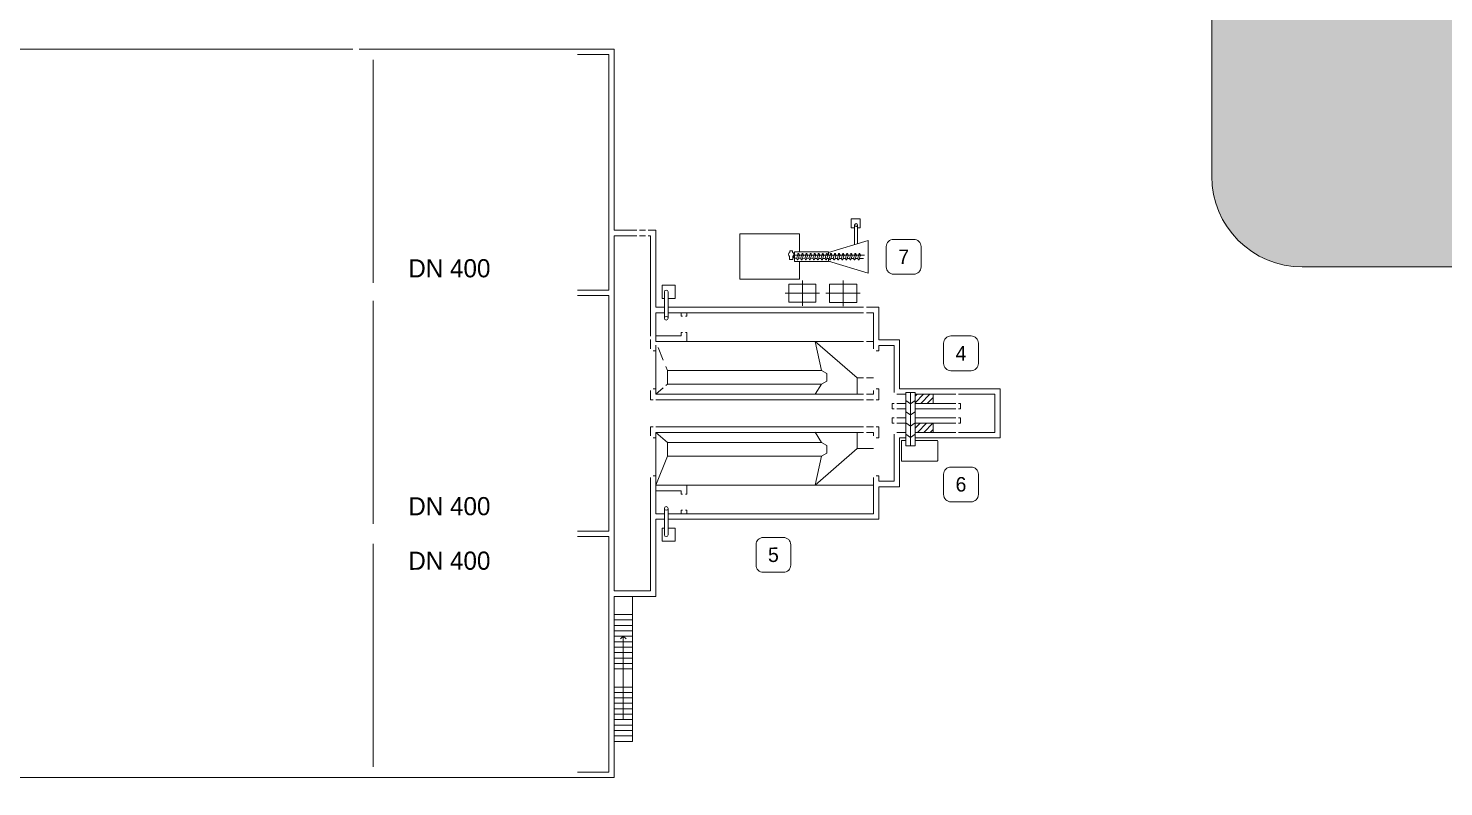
# Model space of a CAD drawing. Extents: x 1590275 to 3180776, y 5018154 to 10036737.
# Drawn here: x 1591259.4 to 1591337.5, y 5018341 to 5018382.9 of the extents above; entities that cross this region are included whole.
import ezdxf

# ---------------------------------------------------------------- set-up
doc = ezdxf.new("R2010")
doc.units = 0
doc.header["$LTSCALE"] = 5
doc.header["$MEASUREMENT"] = 0
for name, color, linetype, lineweight in [('Legenda', 7, 'Continuous', 15), ('Locali accessori', 7, 'Continuous', 15), ('Muratura', 7, 'Continuous', 15), ('Quote e scritte', 252, 'Continuous', 15), ('Scale', 7, 'Continuous', 15), ('Verde', 3, 'Continuous', 15), ('Viabilità', 251, 'Continuous', 15)]:
    doc.layers.add(name, color=color, linetype=linetype, lineweight=lineweight)

msp = doc.modelspace()

# ---------------------------------------------------------------- hatches: boundary and pattern name
at = {"layer": 'Locali accessori', "transparency": 33554559}
h = msp.add_hatch(dxfattribs=at)
h.set_pattern_fill('ANSI31', color=256, scale=2)
h.set_pattern_definition([(45, (841.24575, -20.26967), (-0.176776695297, 0.176776695297), [])])
h.paths.add_polyline_path([(1591309.307, 5018361.09), (1591308.307, 5018361.09), (1591308.307, 5018360.59), (1591309.307, 5018360.59)])
h.paths.add_polyline_path([(1591309.307, 5018362.69), (1591308.307, 5018362.69), (1591308.307, 5018362.19), (1591309.307, 5018362.19)])
at = {"layer": 'Verde', "transparency": 33554457}
h = msp.add_hatch(color=256, dxfattribs=at)
h.dxf.hatch_style = 1
edge = h.paths.add_edge_path(flags=16)
edge.add_line((1591143.11, 5018361.08), (1591143.11, 5018362.2))
edge.add_arc((1591142.71, 5018362.2), 0.4, 0, 90)
edge.add_line((1591142.71, 5018362.6), (1591141.59, 5018362.6))
edge.add_arc((1591141.59, 5018362.2), 0.4, 90, 180)
edge.add_line((1591141.19, 5018362.2), (1591141.19, 5018361.08))
edge.add_arc((1591141.59, 5018361.08), 0.4, 180, 270)
edge.add_line((1591141.59, 5018360.68), (1591142.71, 5018360.68))
edge.add_arc((1591142.71, 5018361.08), 0.4, 270, 360)
h.paths.add_polyline_path([(1591214.535, 5018370.63), (1591213.945, 5018370.362), (1591216.084, 5018369.312), (1591216.084, 5018369.869)], flags=17)
h.paths.add_polyline_path([(1591216.084, 5018371.659), (1591214.19, 5018370.799), (1591214.535, 5018370.63), (1591216.084, 5018371.331)], flags=17)
h.paths.add_polyline_path([(1591214.535, 5018370.63), (1591214.19, 5018370.799), (1591213.601, 5018370.532), (1591213.945, 5018370.362)], flags=17)
h.paths.add_polyline_path([(1591213.945, 5018370.362), (1591213.601, 5018370.532), (1591199.142, 5018363.963), (1591199.142, 5018363.66)], flags=17)
h.paths.add_polyline_path([(1591216.084, 5018371.331), (1591214.535, 5018370.63), (1591216.084, 5018369.869)], flags=17)
edge = h.paths.add_edge_path(flags=17)
edge.add_arc((1591194.136, 5018342.969), 16.499, 20.26767, 71.09105, ccw=False)
edge.add_arc((1591210.073, 5018348.862), 0.493, 201.07942, 289.4442)
edge.add_line((1591210.237, 5018348.397), (1591215.743, 5018350.253))
edge.add_arc((1591215.607, 5018350.71), 0.477, 286.63993, 361.98935)
edge.add_line((1591216.084, 5018350.727), (1591216.084, 5018369.312))
edge.add_line((1591216.084, 5018369.312), (1591213.945, 5018370.362))
edge.add_line((1591213.945, 5018370.362), (1591199.142, 5018363.66))
edge.add_line((1591199.142, 5018363.66), (1591199.144, 5018359.051))
edge.add_arc((1591199.579, 5018359.005), 0.437, 173.92195, 257.1912)
h.paths.add_polyline_path([(1591224.107, 5018379.949), (1591224.107, 5018380.293), (1591210.603, 5018372.562), (1591210.906, 5018372.413)], flags=17)
edge = h.paths.add_edge_path(flags=17)
edge.add_line((1591224.107, 5018375.04), (1591224.107, 5018379.949))
edge.add_line((1591224.107, 5018379.949), (1591210.906, 5018372.413))
edge.add_line((1591210.906, 5018372.413), (1591214.19, 5018370.799))
edge.add_line((1591214.19, 5018370.799), (1591216.084, 5018371.659))
edge.add_line((1591216.084, 5018371.659), (1591216.084, 5018374.04))
edge.add_arc((1591216.584, 5018374.04), 0.5, 90, 180, ccw=False)
edge.add_line((1591216.584, 5018374.54), (1591223.607, 5018374.54))
edge.add_arc((1591223.607, 5018375.04), 0.5, 270, 360)
h.paths.add_polyline_path([(1591210.906, 5018372.413), (1591210.381, 5018372.113), (1591213.601, 5018370.532), (1591214.19, 5018370.799)], flags=17)
edge = h.paths.add_edge_path(flags=17)
edge.add_line((1591199.142, 5018364.274), (1591199.142, 5018363.963))
edge.add_line((1591199.142, 5018363.963), (1591213.601, 5018370.532))
edge.add_line((1591213.601, 5018370.532), (1591210.381, 5018372.113))
edge.add_line((1591210.381, 5018372.113), (1591207.224, 5018370.311))
edge.add_arc((1591194.129, 5018380.366), 16.51, 288.91176, 322.48151, ccw=False)
edge.add_arc((1591199.642, 5018364.274), 0.5, 108.91545, 180.02641)
edge = h.paths.add_edge_path(flags=17)
edge.add_arc((1591194.129, 5018380.366), 16.51, 333.00157, 334.73679, ccw=False)
edge.add_line((1591208.84, 5018372.871), (1591210.079, 5018372.262))
edge.add_line((1591210.079, 5018372.262), (1591210.603, 5018372.562))
edge.add_line((1591210.603, 5018372.562), (1591209.06, 5018373.32))
edge = h.paths.add_edge_path(flags=17)
edge.add_line((1591210.079, 5018372.262), (1591208.84, 5018372.871))
edge.add_arc((1591194.129, 5018380.366), 16.51, 324.83556, 333.00157, ccw=False)
edge.add_line((1591207.626, 5018370.857), (1591210.079, 5018372.262))
edge = h.paths.add_edge_path(flags=17)
edge.add_line((1591210.381, 5018372.113), (1591210.079, 5018372.262))
edge.add_line((1591210.079, 5018372.262), (1591207.626, 5018370.857))
edge.add_arc((1591194.129, 5018380.366), 16.51, 322.48151, 324.83556, ccw=False)
edge.add_line((1591207.224, 5018370.311), (1591210.381, 5018372.113))
h.paths.add_polyline_path([(1591210.906, 5018372.413), (1591210.603, 5018372.562), (1591210.079, 5018372.262), (1591210.381, 5018372.113)], flags=17)
edge = h.paths.add_edge_path(flags=17)
edge.add_arc((1591160.618, 5018361.637), 16.508, 269.28623, 271.02166, ccw=False)
edge.add_line((1591160.413, 5018345.13), (1591160.413, 5018324.692))
edge.add_line((1591160.413, 5018324.692), (1591160.913, 5018324.692))
edge.add_line((1591160.913, 5018324.692), (1591160.913, 5018345.131))
edge = h.paths.add_edge_path(flags=17)
edge.add_arc((1591160.618, 5018361.637), 16.508, 271.02166, 307.29466, ccw=False)
edge.add_line((1591160.913, 5018345.131), (1591160.913, 5018324.692))
edge.add_line((1591160.913, 5018324.692), (1591165.376, 5018324.692))
edge.add_line((1591165.376, 5018324.692), (1591171.424, 5018339.174))
edge.add_line((1591171.424, 5018339.174), (1591171.424, 5018348.106))
edge.add_arc((1591170.974, 5018348.208), 0.461, 347.1876, 500.07571)
edge = h.paths.add_edge_path(flags=16)
edge.add_line((1591171.424, 5018325.192), (1591171.424, 5018337.877))
edge.add_line((1591171.424, 5018337.877), (1591171.424, 5018339.174))
edge.add_line((1591171.424, 5018339.174), (1591165.376, 5018324.692))
edge.add_line((1591165.376, 5018324.692), (1591165.918, 5018324.692))
edge.add_line((1591165.918, 5018324.692), (1591170.924, 5018324.692))
edge.add_arc((1591170.924, 5018325.192), 0.5, 270, 360)
edge = h.paths.add_edge_path()
edge.add_arc((1591160.618, 5018361.637), 16.508, 178.14645, 183.32226, ccw=False)
edge.add_arc((1591160.618, 5018361.637), 16.508, 176.75805, 178.14645, ccw=False)
edge.add_line((1591144.136, 5018362.57), (1591144.138, 5018362.6))
edge.add_arc((1591160.618, 5018361.637), 16.508, 38.185, 176.65472, ccw=False)
edge.add_arc((1591173.954, 5018372.151), 0.474, 220.62421, 296.16169)
edge.add_line((1591174.163, 5018371.725), (1591178.518, 5018373.636))
edge.add_arc((1591178.314, 5018374.095), 0.502, 293.95676, 381.36084)
edge.add_arc((1591194.129, 5018380.366), 16.51, -25.26321, 201.63797, ccw=False)
edge.add_line((1591209.06, 5018373.32), (1591210.603, 5018372.562))
edge.add_line((1591210.603, 5018372.562), (1591224.107, 5018380.293))
edge.add_line((1591224.107, 5018380.293), (1591224.107, 5018383.24))
edge.add_arc((1591224.607, 5018383.24), 0.5, 90, 180, ccw=False)
edge.add_line((1591224.607, 5018383.74), (1591273.16, 5018383.74))
edge.add_arc((1591273.16, 5018384.24), 0.5, 270, 360)
edge.add_line((1591273.66, 5018384.24), (1591273.66, 5018386.386))
edge.add_line((1591273.66, 5018386.386), (1591273.66, 5018394.186))
edge.add_line((1591273.66, 5018394.186), (1591300.76, 5018394.186))
edge.add_line((1591300.76, 5018394.186), (1591319.679, 5018394.186))
edge.add_arc((1591319.679, 5018389.186), 5, 0, 90, ccw=False)
edge.add_line((1591324.679, 5018389.186), (1591324.679, 5018374.715))
edge.add_arc((1591329.679, 5018374.715), 5, 180, 270)
edge.add_line((1591329.679, 5018369.715), (1591397.666, 5018369.715))
edge.add_arc((1591397.666, 5018364.715), 5, 0, 90, ccw=False)
edge.add_line((1591402.666, 5018364.715), (1591402.666, 5018359.715))
edge.add_line((1591402.666, 5018359.715), (1591402.666, 5018358.34))
edge.add_line((1591402.666, 5018358.34), (1591407.609, 5018358.341))
edge.add_arc((1591407.607, 5018366.341), 8, 270.01254, 331.80498)
edge.add_line((1591414.658, 5018362.562), (1591429.428, 5018390.113))
edge.add_line((1591429.428, 5018390.113), (1591426.553, 5018390.44))
edge.add_line((1591426.553, 5018390.44), (1591426.304, 5018388.254))
edge.add_line((1591426.304, 5018388.254), (1591138.518, 5018420.986))
edge.add_line((1591138.518, 5018420.986), (1591122.991, 5018241.24))
edge.add_line((1591122.991, 5018241.24), (1591120.799, 5018241.43))
edge.add_line((1591120.799, 5018241.43), (1591120.603, 5018239.16))
edge.add_line((1591120.603, 5018239.16), (1591159.432, 5018248.747))
edge.add_line((1591159.432, 5018248.747), (1591156.862, 5018248.747))
edge.add_arc((1591156.862, 5018249.247), 0.5, 180, 270, ccw=False)
edge.add_line((1591156.362, 5018249.247), (1591156.362, 5018284.392))
edge.add_arc((1591155.862, 5018284.392), 0.5, 0, 90)
edge.add_line((1591155.862, 5018284.892), (1591152.862, 5018284.892))
edge.add_arc((1591152.862, 5018285.392), 0.5, 180, 270, ccw=False)
edge.add_line((1591152.362, 5018285.392), (1591152.362, 5018305.392))
edge.add_arc((1591152.862, 5018305.392), 0.5, 90, 180, ccw=False)
edge.add_line((1591152.862, 5018305.892), (1591153.862, 5018305.892))
edge.add_arc((1591153.862, 5018306.392), 0.5, 270, 360)
edge.add_line((1591154.362, 5018306.392), (1591154.362, 5018324.192))
edge.add_arc((1591154.862, 5018324.192), 0.5, 90, 180, ccw=False)
edge.add_line((1591154.862, 5018324.692), (1591160.413, 5018324.692))
edge.add_line((1591160.413, 5018324.692), (1591160.413, 5018345.13))
edge.add_arc((1591160.618, 5018361.637), 16.508, 183.32226, 269.28623, ccw=False)
edge = h.paths.add_edge_path(flags=16)
edge.add_line((1591174.977, 5018373.922), (1591174.977, 5018375.042))
edge.add_arc((1591175.377, 5018375.042), 0.4, 90, 180, ccw=False)
edge.add_line((1591175.377, 5018375.442), (1591176.497, 5018375.442))
edge.add_arc((1591176.497, 5018375.042), 0.4, 0, 90, ccw=False)
edge.add_line((1591176.897, 5018375.042), (1591176.897, 5018373.922))
edge.add_arc((1591176.497, 5018373.922), 0.4, -90, 0, ccw=False)
edge.add_line((1591176.497, 5018373.522), (1591175.377, 5018373.522))
edge.add_arc((1591175.377, 5018373.922), 0.4, 180, 270, ccw=False)
edge = h.paths.add_edge_path(flags=16)
edge.add_line((1591153.362, 5018321.602), (1591153.362, 5018320.482))
edge.add_arc((1591152.962, 5018320.482), 0.4, -90, 0, ccw=False)
edge.add_line((1591152.962, 5018320.082), (1591151.842, 5018320.082))
edge.add_arc((1591151.842, 5018320.482), 0.4, 180, 270, ccw=False)
edge.add_line((1591151.442, 5018320.482), (1591151.442, 5018321.602))
edge.add_arc((1591151.842, 5018321.602), 0.4, 90, 180, ccw=False)
edge.add_line((1591151.842, 5018322.002), (1591152.962, 5018322.002))
edge.add_arc((1591152.962, 5018321.602), 0.4, 0, 90, ccw=False)
edge = h.paths.add_edge_path(flags=16)
edge.add_line((1591153.322, 5018312.131), (1591153.322, 5018311.011))
edge.add_arc((1591152.922, 5018311.011), 0.4, 270, 360, ccw=False)
edge.add_line((1591152.922, 5018310.611), (1591151.802, 5018310.611))
edge.add_arc((1591151.802, 5018311.011), 0.4, 180, 270, ccw=False)
edge.add_line((1591151.402, 5018311.011), (1591151.402, 5018312.131))
edge.add_arc((1591151.802, 5018312.131), 0.4, 90, 180, ccw=False)
edge.add_line((1591151.802, 5018312.531), (1591152.922, 5018312.531))
edge.add_arc((1591152.922, 5018312.131), 0.4, 0, 90, ccw=False)
edge = h.paths.add_edge_path(flags=16)
edge.add_line((1591286.65, 5018397.106), (1591287.77, 5018397.106))
edge.add_arc((1591287.77, 5018396.706), 0.4, 0, 90, ccw=False)
edge.add_line((1591288.17, 5018396.706), (1591288.17, 5018395.586))
edge.add_arc((1591287.77, 5018395.586), 0.4, 270, 360, ccw=False)
edge.add_line((1591287.77, 5018395.186), (1591286.65, 5018395.186))
edge.add_arc((1591286.65, 5018395.586), 0.4, 180, 270, ccw=False)
edge.add_line((1591286.25, 5018395.586), (1591286.25, 5018396.706))
edge.add_arc((1591286.65, 5018396.706), 0.4, 90, 180, ccw=False)
edge = h.paths.add_edge_path(flags=16)
edge.add_line((1591153.442, 5018262.987), (1591153.442, 5018264.107))
edge.add_arc((1591153.842, 5018264.107), 0.4, 90, 180, ccw=False)
edge.add_line((1591153.842, 5018264.507), (1591154.962, 5018264.507))
edge.add_arc((1591154.962, 5018264.107), 0.4, 0, 90, ccw=False)
edge.add_line((1591155.362, 5018264.107), (1591155.362, 5018262.987))
edge.add_arc((1591154.962, 5018262.987), 0.4, -90, 0, ccw=False)
edge.add_line((1591154.962, 5018262.587), (1591153.842, 5018262.587))
edge.add_arc((1591153.842, 5018262.987), 0.4, 180, 270, ccw=False)
h.paths.add_polyline_path([(1591153.669, 5018262.945), (1591155.136, 5018262.948), (1591155.134, 5018264.148), (1591153.667, 5018264.145)], flags=0)
h.paths.add_polyline_path([(1591151.669, 5018310.97), (1591153.136, 5018310.972), (1591153.134, 5018312.172), (1591151.667, 5018312.17)], flags=0)
h.paths.add_polyline_path([(1591151.669, 5018320.441), (1591153.136, 5018320.443), (1591153.134, 5018321.643), (1591151.667, 5018321.641)], flags=0)
h.paths.add_polyline_path([(1591175.204, 5018373.881), (1591176.671, 5018373.884), (1591176.669, 5018375.084), (1591175.202, 5018375.081)], flags=0)
h.paths.add_polyline_path([(1591286.544, 5018395.545), (1591287.877, 5018395.548), (1591287.875, 5018396.748), (1591286.542, 5018396.745)], flags=0)
h.paths.add_polyline_path([(1591220.318, 5018378.336), (1591224.107, 5018380.595), (1591224.107, 5018382.182), (1591219.577, 5018379.64)], flags=16)
h.paths.add_polyline_path([(1591160.255, 5018326.623), (1591160.307, 5018332.456), (1591158.807, 5018332.47), (1591158.755, 5018326.636)], flags=16)
h.paths.add_polyline_path([(1591420.422, 5018374.3), (1591423.441, 5018379.867), (1591422.123, 5018380.582), (1591419.104, 5018375.015)], flags=16)
h.paths.add_polyline_path([(1591166.161, 5018326.708), (1591168.409, 5018332.09), (1591167.025, 5018332.668), (1591164.776, 5018327.286)], flags=16)
h.paths.add_polyline_path([(1591141.551, 5018361.039), (1591142.751, 5018361.041), (1591142.749, 5018362.241), (1591141.549, 5018362.239)], flags=0)

# ---------------------------------------------------------------- linework, layer by layer
at = {"layer": 'Legenda'}
for points in [[(1591307.119, 5018369.317), (1591308.239, 5018369.317, 0.414214), (1591308.639, 5018369.717), (1591308.639, 5018370.837, 0.414214), (1591308.239, 5018371.237), (1591307.119, 5018371.237, 0.414214), (1591306.719, 5018370.837), (1591306.719, 5018369.717, 0.414214)], [(1591310.281, 5018363.99), (1591311.401, 5018363.99, 0.414214), (1591311.801, 5018364.39), (1591311.801, 5018365.51, 0.414214), (1591311.401, 5018365.91), (1591310.281, 5018365.91, 0.414214), (1591309.881, 5018365.51), (1591309.881, 5018364.39, 0.414214)], [(1591310.281, 5018356.757), (1591311.401, 5018356.757, 0.414214), (1591311.801, 5018357.157), (1591311.801, 5018358.277, 0.414214), (1591311.401, 5018358.677), (1591310.281, 5018358.677, 0.414214), (1591309.881, 5018358.277), (1591309.881, 5018357.157, 0.414214)], [(1591299.931, 5018352.871), (1591301.051, 5018352.871, 0.414214), (1591301.451, 5018353.271), (1591301.451, 5018354.391, 0.414214), (1591301.051, 5018354.791), (1591299.931, 5018354.791, 0.414214), (1591299.531, 5018354.391), (1591299.531, 5018353.271, 0.414214)]]:
    msp.add_lwpolyline(points, format="xyb", close=True, dxfattribs=at)
at = {"layer": 'Locali accessori', "ltscale": 0.0003}
for p, q in [((1591304.972, 5018370.954), (1591304.972, 5018372.027)), ((1591305.133, 5018371.003), (1591305.133, 5018372.027)), ((1591303.532, 5018370.514), (1591305.719, 5018371.182)), ((1591305.719, 5018369.372), (1591305.719, 5018371.182)), ((1591301.379, 5018370.297), (1591301.379, 5018370.132)), ((1591301.394, 5018370.602), (1591301.394, 5018370.522)), ((1591301.402, 5018370.61), (1591301.537, 5018370.61)), ((1591301.546, 5018370.602), (1591301.546, 5018370.522)), ((1591301.562, 5018370.132), (1591301.562, 5018370.297)), ((1591301.602, 5018370.233), (1591301.562, 5018370.233)), ((1591301.577, 5018370.233), (1591301.602, 5018370.233)), ((1591301.584, 5018370.321), (1591301.601, 5018370.321)), ((1591301.601, 5018370.321), (1591301.662, 5018370.37)), ((1591301.602, 5018370.233), (1591301.601, 5018370.321)), ((1591301.602, 5018370.233), (1591301.662, 5018370.191)), ((1591301.662, 5018370.547), (1591301.662, 5018370.007)), ((1591303.532, 5018370.547), (1591301.662, 5018370.547)), ((1591305.525, 5018370.367), (1591301.662, 5018370.37)), ((1591301.782, 5018370.191), (1591301.662, 5018370.191)), ((1591301.855, 5018370.146), (1591301.918, 5018370.33)), ((1591302.006, 5018370.191), (1591301.871, 5018370.191)), ((1591302.08, 5018370.146), (1591302.142, 5018370.33)), ((1591302.23, 5018370.191), (1591302.095, 5018370.19)), ((1591302.304, 5018370.146), (1591302.366, 5018370.329)), ((1591302.454, 5018370.191), (1591302.319, 5018370.19)), ((1591302.528, 5018370.145), (1591302.591, 5018370.329)), ((1591302.678, 5018370.191), (1591302.543, 5018370.19)), ((1591302.752, 5018370.145), (1591302.815, 5018370.329)), ((1591302.902, 5018370.19), (1591302.767, 5018370.19)), ((1591302.976, 5018370.145), (1591303.039, 5018370.329)), ((1591303.126, 5018370.19), (1591302.991, 5018370.19)), ((1591303.2, 5018370.145), (1591303.263, 5018370.329)), ((1591303.351, 5018370.19), (1591303.216, 5018370.19)), ((1591303.424, 5018370.145), (1591303.487, 5018370.329)), ((1591303.575, 5018370.19), (1591303.44, 5018370.19)), ((1591303.532, 5018370.547), (1591303.532, 5018370.369)), ((1591303.532, 5018370.19), (1591303.532, 5018370.007)), ((1591303.649, 5018370.145), (1591303.711, 5018370.328)), ((1591303.799, 5018370.19), (1591303.664, 5018370.189)), ((1591303.873, 5018370.144), (1591303.936, 5018370.328)), ((1591304.023, 5018370.19), (1591303.888, 5018370.189)), ((1591304.097, 5018370.144), (1591304.16, 5018370.328)), ((1591304.247, 5018370.189), (1591304.112, 5018370.189)), ((1591304.321, 5018370.144), (1591304.384, 5018370.328)), ((1591304.471, 5018370.189), (1591304.336, 5018370.189)), ((1591304.545, 5018370.144), (1591304.608, 5018370.328)), ((1591304.696, 5018370.19), (1591304.561, 5018370.189)), ((1591304.77, 5018370.144), (1591304.833, 5018370.328)), ((1591304.923, 5018370.19), (1591304.785, 5018370.19)), ((1591304.997, 5018370.144), (1591305.059, 5018370.328)), ((1591305.15, 5018370.19), (1591305.012, 5018370.19)), ((1591305.15, 5018370.19), (1591305.149, 5018370.19)), ((1591305.224, 5018370.144), (1591305.286, 5018370.328)), ((1591305.466, 5018370.19), (1591305.239, 5018370.19)), ((1591301.379, 5018370.132), (1591301.562, 5018370.132)), ((1591301.662, 5018370.007), (1591303.532, 5018370.007)), ((1591303.532, 5018370.04), (1591305.719, 5018369.372)), ((1591303.615, 5018370.017), (1591303.609, 5018370.017)), ((1591302.089, 5018368.267), (1591302.089, 5018368.967)), ((1591304.337, 5018368.26), (1591304.337, 5018368.96))]:
    msp.add_line(p, q, dxfattribs=at)
at = {"layer": 'Locali accessori', "linetype": 'Continuous'}
for p, q in [((1591301.139, 5018368.267), (1591302.089, 5018368.267)), ((1591303.039, 5018368.267), (1591302.089, 5018368.267)), ((1591302.089, 5018368.267), (1591302.089, 5018367.567)), ((1591303.387, 5018368.26), (1591304.337, 5018368.26)), ((1591305.287, 5018368.26), (1591304.337, 5018368.26)), ((1591304.337, 5018368.26), (1591304.337, 5018367.56)), ((1591307.807, 5018359.84), (1591307.807, 5018362.79)), ((1591307.807, 5018362.35), (1591308.057, 5018362.17)), ((1591307.894, 5018362.79), (1591308.221, 5018362.79)), ((1591308.057, 5018362.79), (1591308.057, 5018359.84)), ((1591308.057, 5018362.17), (1591308.307, 5018362.35)), ((1591308.307, 5018359.84), (1591308.307, 5018362.79)), ((1591307.807, 5018361.728), (1591308.057, 5018361.548)), ((1591308.057, 5018361.548), (1591308.307, 5018361.728)), ((1591307.807, 5018361.106), (1591308.057, 5018360.926)), ((1591308.057, 5018360.926), (1591308.307, 5018361.106)), ((1591307.557, 5018360.11), (1591307.557, 5018359.031)), ((1591307.807, 5018360.14), (1591307.587, 5018360.14)), ((1591307.807, 5018360.484), (1591308.057, 5018360.304)), ((1591308.057, 5018360.304), (1591308.307, 5018360.484)), ((1591308.307, 5018360.14), (1591309.527, 5018360.14)), ((1591309.557, 5018359.031), (1591309.557, 5018360.11)), ((1591307.807, 5018359.84), (1591308.307, 5018359.84)), ((1591309.527, 5018359.001), (1591307.587, 5018359.001))]:
    msp.add_line(p, q, dxfattribs=at)
at = {"layer": 'Locali accessori'}
for p, q in [((1591309.307, 5018362.69), (1591309.307, 5018362.19)), ((1591309.307, 5018361.09), (1591309.307, 5018360.59))]:
    msp.add_line(p, q, dxfattribs=at)
at = {"layer": 'Locali accessori', "ltscale": 0.0003, "flags": 128}
msp.add_lwpolyline([(1591304.972, 5018371.871), (1591304.787, 5018371.871), (1591304.787, 5018372.371), (1591305.287, 5018372.371), (1591305.287, 5018371.871), (1591305.133, 5018371.871)], dxfattribs=at)
at = {"layer": 'Locali accessori', "linetype": 'Continuous'}
for points in [[(1591301.339, 5018368.767), (1591301.339, 5018367.767), (1591302.839, 5018367.767), (1591302.839, 5018368.767)], [(1591303.587, 5018368.76), (1591303.587, 5018367.76), (1591305.087, 5018367.76), (1591305.087, 5018368.76)]]:
    msp.add_lwpolyline(points, close=True, dxfattribs=at)
at = {"layer": 'Locali accessori', "ltscale": 0.0003}
for centre, start, end in [((1591305.053, 5018372.027), 0.00004, 180), ((1591305.052, 5018372.035), 185.80734, 0)]:
    msp.add_arc(centre, 0.0804, start, end, dxfattribs=at)
at = {"layer": 'Locali accessori', "ltscale": 0.0003, "extrusion": (0, 0, -1)}
for centre, radius, start, end in [((-1591301.47, 5018370.404), 0.14, 310.58538, 57.23001), ((-1591301.402, 5018370.602), 0.00844, 359.97002, 89.97002), ((-1591301.537, 5018370.602), 0.00844, 89.97002, 179.97002), ((-1591301.47, 5018370.404), 0.14, 122.70955, 229.35698)]:
    msp.add_arc(centre, radius, start, end, dxfattribs=at)
at = {"layer": 'Locali accessori', "linetype": 'Continuous'}
for centre, start, end in [((1591307.587, 5018360.11), 90.00006, 180), ((1591309.527, 5018360.11), 0, 89.99994), ((1591307.587, 5018359.031), 180, 270), ((1591309.527, 5018359.031), 270, 0)]:
    msp.add_arc(centre, 0.03, start, end, dxfattribs=at)
at = {"layer": 'Locali accessori', "ltscale": 0.0003, "extrusion": (0, 0, -1)}
for centre, major_axis, start_param, end_param in [((1591301.169, 5018370.506), (-0.001, -0.874), -7.559945, -7.485701), ((1591301.971, 5018370.269), (0, -0.264), 0.976508, 1.267994), ((1591301.393, 5018370.505), (-0.001, -0.874), -7.559945, -7.486353), ((1591302.195, 5018370.269), (0, -0.264), 0.976508, 1.270115), ((1591301.617, 5018370.505), (-0.001, -0.874), -7.559945, -7.486353), ((1591302.419, 5018370.269), (0, -0.264), 0.976508, 1.270115), ((1591301.841, 5018370.505), (-0.001, -0.874), -7.559945, -7.486353), ((1591302.643, 5018370.269), (0, -0.264), 0.976508, 1.270115), ((1591302.066, 5018370.505), (-0.001, -0.874), -7.559945, -7.486353), ((1591302.868, 5018370.269), (0, -0.264), 0.976508, 1.270115), ((1591302.29, 5018370.505), (-0.001, -0.874), -7.559945, -7.486353), ((1591303.092, 5018370.268), (0, -0.264), 0.976508, 1.270115), ((1591302.514, 5018370.505), (-0.001, -0.874), -7.559945, -7.486353), ((1591303.316, 5018370.268), (0, -0.264), 0.976508, 1.270115), ((1591302.738, 5018370.504), (-0.001, -0.874), -7.559945, -7.486353), ((1591303.54, 5018370.268), (0, -0.264), 0.976508, 1.270115), ((1591302.962, 5018370.504), (-0.001, -0.874), -7.559945, -7.486353), ((1591303.764, 5018370.268), (0, -0.264), 0.976508, 1.270115), ((1591303.186, 5018370.504), (-0.001, -0.874), -7.559945, -7.486353), ((1591303.988, 5018370.268), (0, -0.264), 0.976508, 1.270115), ((1591303.41, 5018370.504), (-0.001, -0.874), -7.559945, -7.486353), ((1591304.212, 5018370.268), (0, -0.264), 0.976508, 1.270115), ((1591303.635, 5018370.504), (-0.001, -0.874), -7.559945, -7.486353), ((1591304.437, 5018370.268), (0, -0.264), 0.976508, 1.270115), ((1591303.859, 5018370.504), (-0.001, -0.874), -7.559945, -7.486353), ((1591304.661, 5018370.267), (0, -0.264), 0.976508, 1.270115), ((1591304.083, 5018370.504), (-0.001, -0.874), -7.559945, -7.486908), ((1591304.885, 5018370.267), (0, -0.264), 0.976508, 1.271903), ((1591304.31, 5018370.503), (-0.001, -0.874), -7.559945, -7.487533), ((1591305.112, 5018370.267), (0, -0.264), 0.976508, 1.273908), ((1591304.537, 5018370.504), (-0.001, -0.874), -7.559945, -7.487533), ((1591305.339, 5018370.267), (0, -0.264), 0.976508, 1.273908), ((1591301.83, 5018370.139), (0, -0.0357), 0.248807, 1.059288), ((1591301.825, 5018370.129), (0, -0.0251), -0.734308, 0.074732), ((1591301.774, 5018370.194), (0, -0.119), -1.152501, -0.791688), ((1591302.054, 5018370.139), (0, -0.0357), 0.248807, 1.059288), ((1591302.049, 5018370.129), (0, -0.0251), -0.734308, 0.074732), ((1591301.998, 5018370.194), (0, -0.119), -1.152501, -0.791688), ((1591302.278, 5018370.139), (0, -0.0357), 0.248807, 1.059288), ((1591302.273, 5018370.129), (0, -0.0251), -0.734308, 0.074732), ((1591302.222, 5018370.194), (0, -0.119), -1.152501, -0.791688), ((1591302.502, 5018370.138), (0, -0.0357), 0.248807, 1.059288), ((1591302.497, 5018370.129), (0, -0.0251), -0.734308, 0.074732), ((1591302.446, 5018370.194), (0, -0.119), -1.152501, -0.791688), ((1591302.727, 5018370.138), (0, -0.0357), 0.248807, 1.059288), ((1591302.721, 5018370.129), (0, -0.0251), -0.734308, 0.074732), ((1591302.671, 5018370.194), (0, -0.119), -1.152501, -0.791688), ((1591302.951, 5018370.138), (0, -0.0357), 0.248807, 1.059288), ((1591302.946, 5018370.129), (0, -0.0251), -0.734308, 0.074732), ((1591302.895, 5018370.193), (0, -0.119), -1.152501, -0.791688), ((1591303.175, 5018370.138), (0, -0.0357), 0.248807, 1.059288), ((1591303.17, 5018370.128), (0, -0.0251), -0.734308, 0.074732), ((1591303.119, 5018370.193), (0, -0.119), -1.152501, -0.791688), ((1591303.399, 5018370.138), (0, -0.0357), 0.248807, 1.059288), ((1591303.394, 5018370.128), (0, -0.0251), -0.734308, 0.074732), ((1591303.343, 5018370.193), (0, -0.119), -1.152501, -0.791688), ((1591303.623, 5018370.138), (0, -0.0357), 0.248807, 1.059288), ((1591303.618, 5018370.128), (0, -0.0251), -0.734308, 0.074732), ((1591303.567, 5018370.193), (0, -0.119), -1.152501, -0.791688), ((1591303.847, 5018370.138), (0, -0.0357), 0.248807, 1.059288), ((1591303.842, 5018370.128), (0, -0.0251), -0.734308, 0.074732), ((1591303.791, 5018370.193), (0, -0.119), -1.152501, -0.791688), ((1591304.072, 5018370.137), (0, -0.0357), 0.248807, 1.059288), ((1591304.066, 5018370.128), (0, -0.0251), -0.734308, 0.074732), ((1591304.016, 5018370.193), (0, -0.119), -1.152501, -0.791688), ((1591304.296, 5018370.137), (0, -0.0357), 0.248807, 1.059288), ((1591304.29, 5018370.128), (0, -0.0251), -0.734308, 0.074732), ((1591304.24, 5018370.192), (0, -0.119), -1.152501, -0.791688), ((1591304.52, 5018370.137), (0, -0.0357), 0.248807, 1.059288), ((1591304.515, 5018370.127), (0, -0.0251), -0.734308, 0.074732), ((1591304.464, 5018370.192), (0, -0.119), -1.152501, -0.791688), ((1591304.744, 5018370.137), (0, -0.0357), 0.248807, 1.059288), ((1591304.739, 5018370.127), (0, -0.0251), -0.734308, 0.074732), ((1591304.688, 5018370.192), (0, -0.119), -1.152501, -0.791688), ((1591304.971, 5018370.137), (0, -0.0357), 0.248807, 1.059288), ((1591304.966, 5018370.127), (0, -0.0251), -0.734308, 0.074732), ((1591304.915, 5018370.192), (0, -0.119), -1.152501, -0.791688), ((1591305.198, 5018370.137), (0, -0.0357), 0.248807, 1.059288), ((1591305.193, 5018370.127), (0, -0.0251), -0.734308, 0.074732), ((1591305.142, 5018370.192), (0, -0.119), -1.152501, -0.791688)]:
    msp.add_ellipse(centre, major_axis=major_axis, ratio=0.75, start_param=start_param, end_param=end_param, dxfattribs=at)
at = {"layer": 'Locali accessori', "ltscale": 0.0003}
for centre, major_axis, ratio, start_param, end_param in [((1591302.823, 5018369.861), (0.001, 1.424), 0.75, 1.170957, 1.293676), ((1591301.932, 5018370.361), (0, 0.136), 0.75, 0.795567, 1.149492), ((1591301.871, 5018370.439), (0, 0.023), 0.75, -0.069494, 0.728399), ((1591301.867, 5018370.43), (0, 0.0328), 0.75, -0.913257, -0.232513), ((1591301.798, 5018370.355), (0, 0.152), 0.75, -1.125882, -0.893509), ((1591299.602, 5018369.04), (0.002, 3.361), 0.75, -7.446537, -7.430249), ((1591301.991, 5018370.265), (0, 0.117), 0.75, 0.577044, 0.986541), ((1591301.961, 5018370.327), (0, 0.0425), 0.75, 0.032554, 0.569371), ((1591303.047, 5018369.861), (0.001, 1.424), 0.75, 1.170957, 1.293676), ((1591302.156, 5018370.361), (0, 0.136), 0.75, 0.795567, 1.149492), ((1591302.095, 5018370.439), (0, 0.023), 0.75, -0.069494, 0.728399), ((1591302.091, 5018370.43), (0, 0.0328), 0.75, -0.913257, -0.232513), ((1591302.022, 5018370.355), (0, 0.152), 0.75, -1.125882, -0.893509), ((1591299.826, 5018369.04), (0.002, 3.361), 0.75, -7.446537, -7.430249), ((1591302.215, 5018370.265), (0, 0.117), 0.75, 0.577044, 0.986541), ((1591302.185, 5018370.327), (0, 0.0425), 0.75, 0.032554, 0.569371), ((1591303.271, 5018369.861), (0.001, 1.424), 0.75, 1.170957, 1.293676), ((1591302.381, 5018370.361), (0, 0.136), 0.75, 0.795567, 1.149492), ((1591302.319, 5018370.439), (0, 0.023), 0.75, -0.069494, 0.728399), ((1591302.315, 5018370.429), (0, 0.0328), 0.75, -0.913257, -0.232513), ((1591302.246, 5018370.355), (0, 0.152), 0.75, -1.125882, -0.893509), ((1591300.05, 5018369.039), (0.002, 3.361), 0.75, -7.446537, -7.430249), ((1591302.44, 5018370.265), (0, 0.117), 0.75, 0.577044, 0.986541), ((1591302.409, 5018370.327), (0, 0.0425), 0.75, 0.032554, 0.569371), ((1591303.496, 5018369.861), (0.001, 1.424), 0.75, 1.170957, 1.293676), ((1591302.605, 5018370.361), (0, 0.136), 0.75, 0.795567, 1.149492), ((1591302.544, 5018370.438), (0, 0.023), 0.75, -0.069494, 0.728399), ((1591302.539, 5018370.429), (0, 0.0328), 0.75, -0.913257, -0.232513), ((1591302.47, 5018370.354), (0, 0.152), 0.75, -1.125882, -0.893509), ((1591300.274, 5018369.039), (0.002, 3.361), 0.75, -7.446537, -7.430249), ((1591302.664, 5018370.265), (0, 0.117), 0.75, 0.577044, 0.986541), ((1591302.633, 5018370.327), (0, 0.0425), 0.75, 0.032554, 0.569371), ((1591303.72, 5018369.861), (0.001, 1.424), 0.75, 1.170957, 1.293676), ((1591302.829, 5018370.361), (0, 0.136), 0.75, 0.795567, 1.149492), ((1591302.768, 5018370.438), (0, 0.023), 0.75, -0.069494, 0.728399), ((1591302.763, 5018370.429), (0, 0.0328), 0.75, -0.913257, -0.232513), ((1591302.694, 5018370.354), (0, 0.152), 0.75, -1.125882, -0.893509), ((1591300.498, 5018369.039), (0.002, 3.361), 0.75, -7.446537, -7.430249), ((1591302.888, 5018370.264), (0, 0.117), 0.75, 0.577044, 0.986541), ((1591302.857, 5018370.327), (0, 0.0425), 0.75, 0.032554, 0.569371), ((1591303.944, 5018369.861), (0.001, 1.424), 0.75, 1.170957, 1.293676), ((1591303.053, 5018370.36), (0, 0.136), 0.75, 0.795567, 1.149492), ((1591302.992, 5018370.438), (0, 0.023), 0.75, -0.069494, 0.728399), ((1591302.988, 5018370.429), (0, 0.0328), 0.75, -0.913257, -0.232513), ((1591302.918, 5018370.354), (0, 0.152), 0.75, -1.125882, -0.893509), ((1591300.722, 5018369.039), (0.002, 3.361), 0.75, -7.446537, -7.430249), ((1591303.112, 5018370.264), (0, 0.117), 0.75, 0.577044, 0.986541), ((1591303.081, 5018370.327), (0, 0.0425), 0.75, 0.032554, 0.569371), ((1591304.168, 5018369.861), (0.001, 1.424), 0.75, 1.170957, 1.293676), ((1591303.277, 5018370.36), (0, 0.136), 0.75, 0.795567, 1.149492), ((1591303.216, 5018370.438), (0, 0.023), 0.75, -0.069494, 0.728399), ((1591303.212, 5018370.429), (0, 0.0328), 0.75, -0.913257, -0.232513), ((1591303.143, 5018370.354), (0, 0.152), 0.75, -1.125882, -0.893509), ((1591300.947, 5018369.039), (0.002, 3.361), 0.75, -7.446537, -7.430249), ((1591303.336, 5018370.264), (0, 0.117), 0.75, 0.577044, 0.986541), ((1591303.306, 5018370.326), (0, 0.0425), 0.75, 0.032554, 0.569371), ((1591304.392, 5018369.86), (0.001, 1.424), 0.75, 1.170957, 1.293676), ((1591303.501, 5018370.36), (0, 0.136), 0.75, 0.795567, 1.149492), ((1591303.44, 5018370.438), (0, 0.023), 0.75, -0.069494, 0.728399), ((1591303.436, 5018370.429), (0, 0.0328), 0.75, -0.913257, -0.232513), ((1591303.367, 5018370.354), (0, 0.152), 0.75, -1.125882, -0.893509), ((1591301.171, 5018369.039), (0.002, 3.361), 0.75, -7.446537, -7.430249), ((1591303.56, 5018370.264), (0, 0.117), 0.75, 0.577044, 0.986541), ((1591303.53, 5018370.326), (0, 0.0425), 0.75, 0.032554, 0.569371), ((1591304.616, 5018369.86), (0.001, 1.424), 0.75, 1.170957, 1.293676), ((1591303.725, 5018370.36), (0, 0.136), 0.75, 0.795567, 1.149492), ((1591303.664, 5018370.438), (0, 0.023), 0.75, -0.069494, 0.728399), ((1591303.66, 5018370.428), (0, 0.0328), 0.75, -0.913257, -0.232513), ((1591303.591, 5018370.354), (0, 0.152), 0.75, -1.125882, -0.893509), ((1591301.395, 5018369.038), (0.002, 3.361), 0.75, -7.446537, -7.430249), ((1591303.785, 5018370.264), (0, 0.117), 0.75, 0.577044, 0.986541), ((1591303.754, 5018370.326), (0, 0.0425), 0.75, 0.032554, 0.569371), ((1591304.841, 5018369.86), (0.001, 1.424), 0.75, 1.170957, 1.293676), ((1591303.95, 5018370.36), (0, 0.136), 0.75, 0.795567, 1.149492), ((1591303.888, 5018370.438), (0, 0.023), 0.75, -0.069494, 0.728399), ((1591303.884, 5018370.428), (0, 0.0328), 0.75, -0.913257, -0.232513), ((1591303.815, 5018370.353), (0, 0.152), 0.75, -1.125882, -0.893509), ((1591301.619, 5018369.038), (0.002, 3.361), 0.75, -7.446537, -7.430249), ((1591304.009, 5018370.264), (0, 0.117), 0.75, 0.577044, 0.986541), ((1591303.978, 5018370.326), (0, 0.0425), 0.75, 0.032554, 0.569371), ((1591305.065, 5018369.86), (0.001, 1.424), 0.75, 1.170957, 1.293676), ((1591304.174, 5018370.36), (0, 0.136), 0.75, 0.795567, 1.149492), ((1591304.113, 5018370.437), (0, 0.023), 0.75, -0.069494, 0.728399), ((1591304.108, 5018370.428), (0, 0.0328), 0.75, -0.913257, -0.232513), ((1591304.039, 5018370.353), (0, 0.152), 0.75, -1.125882, -0.893509), ((1591301.843, 5018369.038), (0.002, 3.361), 0.75, -7.446537, -7.430249), ((1591304.233, 5018370.264), (0, 0.117), 0.75, 0.577044, 0.986541), ((1591304.202, 5018370.326), (0, 0.0425), 0.75, 0.032554, 0.569371), ((1591305.289, 5018369.86), (0.001, 1.424), 0.75, 1.170957, 1.293676), ((1591304.398, 5018370.359), (0, 0.136), 0.75, 0.795567, 1.149492), ((1591304.337, 5018370.437), (0, 0.023), 0.75, -0.069494, 0.728399), ((1591304.332, 5018370.428), (0, 0.0328), 0.75, -0.913257, -0.232513), ((1591304.263, 5018370.353), (0, 0.152), 0.75, -1.125882, -0.893509), ((1591302.067, 5018369.038), (0.002, 3.361), 0.75, -7.446537, -7.430249), ((1591304.457, 5018370.263), (0, 0.117), 0.75, 0.577044, 0.986541), ((1591304.426, 5018370.326), (0, 0.0425), 0.75, 0.032554, 0.569371), ((1591305.513, 5018369.86), (0.001, 1.424), 0.75, 1.170957, 1.293676), ((1591304.622, 5018370.359), (0, 0.136), 0.75, 0.795567, 1.149492), ((1591304.561, 5018370.437), (0, 0.023), 0.75, -0.069494, 0.728399), ((1591304.557, 5018370.428), (0, 0.0328), 0.75, -0.913257, -0.232513), ((1591304.488, 5018370.353), (0, 0.152), 0.75, -1.125882, -0.893509), ((1591302.291, 5018369.038), (0.002, 3.361), 0.75, -7.446537, -7.430249), ((1591304.681, 5018370.263), (0, 0.117), 0.75, 0.577044, 0.986541), ((1591304.65, 5018370.326), (0, 0.0425), 0.75, 0.032554, 0.569371), ((1591305.738, 5018369.86), (0.001, 1.424), 0.75, 1.170957, 1.293676), ((1591304.847, 5018370.359), (0, 0.136), 0.75, 0.795567, 1.149492), ((1591304.786, 5018370.437), (0, 0.023), 0.75, -0.069494, 0.728399), ((1591304.781, 5018370.428), (0, 0.0328), 0.75, -0.913257, -0.232513), ((1591304.712, 5018370.353), (0, 0.152), 0.75, -1.125882, -0.893509), ((1591302.516, 5018369.038), (0.002, 3.361), 0.75, -7.446537, -7.430249), ((1591304.906, 5018370.263), (0, 0.117), 0.75, 0.577044, 0.986541), ((1591304.875, 5018370.325), (0, 0.0425), 0.75, 0.045899, 0.569371), ((1591305.964, 5018369.859), (0.001, 1.424), 0.75, 1.170957, 1.293676), ((1591305.074, 5018370.359), (0, 0.136), 0.75, 0.795567, 1.149492), ((1591305.012, 5018370.437), (0, 0.023), 0.75, -0.069494, 0.728399), ((1591305.008, 5018370.428), (0, 0.0328), 0.75, -0.913257, -0.232513), ((1591304.939, 5018370.353), (0, 0.152), 0.75, -1.125882, -0.893509), ((1591302.743, 5018369.038), (0.002, 3.361), 0.75, -7.446537, -7.430249), ((1591305.133, 5018370.263), (0, 0.117), 0.75, 0.577044, 0.986541), ((1591305.102, 5018370.325), (0, 0.0425), 0.75, 0.032554, 0.569371), ((1591306.191, 5018369.86), (0.001, 1.424), 0.75, 1.170957, 1.293676), ((1591305.3, 5018370.359), (0, 0.136), 0.75, 0.795567, 1.149492), ((1591305.239, 5018370.437), (0, 0.023), 0.75, -0.069494, 0.728399), ((1591305.235, 5018370.428), (0, 0.0328), 0.75, -0.913257, -0.232513), ((1591305.166, 5018370.353), (0, 0.152), 0.75, -1.125882, -0.893509), ((1591302.97, 5018369.038), (0.002, 3.361), 0.75, -7.446694, -7.430249), ((1591305.359, 5018370.263), (0, 0.117), 0.75, 0.579444, 0.986541), ((1591305.329, 5018370.326), (0, 0.042), 0.75905, 0.114189, 0.569371)]:
    msp.add_ellipse(centre, major_axis=major_axis, ratio=ratio, start_param=start_param, end_param=end_param, dxfattribs=at)
at = {"layer": 'Muratura', "linetype": 'Continuous'}
for p, q in [((1591278.407, 5018381.14), (1591278.407, 5018368.84)), ((1591291.707, 5018371.74), (1591292.958, 5018371.74)), ((1591293.098, 5018371.74), (1591293.438, 5018371.74)), ((1591293.578, 5018371.74), (1591294.007, 5018371.74)), ((1591294.007, 5018371.74), (1591294.007, 5018367.49)), ((1591291.707, 5018371.44), (1591292.958, 5018371.44)), ((1591293.098, 5018371.44), (1591293.438, 5018371.44)), ((1591293.578, 5018371.44), (1591293.707, 5018371.44)), ((1591278.407, 5018367.84), (1591278.407, 5018355.54)), ((1591291.407, 5018368.44), (1591289.678, 5018368.44)), ((1591291.407, 5018368.14), (1591289.678, 5018368.14)), ((1591294.007, 5018367.19), (1591294.007, 5018365.602)), ((1591295.407, 5018367.19), (1591295.407, 5018366.991)), ((1591295.707, 5018366.991), (1591295.707, 5018367.19)), ((1591295.407, 5018366.991), (1591295.476, 5018366.991)), ((1591295.632, 5018366.991), (1591295.707, 5018366.991)), ((1591294.007, 5018365.908), (1591295.407, 5018365.908)), ((1591305.466, 5018365.608), (1591294.007, 5018365.608)), ((1591295.407, 5018365.908), (1591295.407, 5018366.099)), ((1591295.407, 5018366.099), (1591295.476, 5018366.099)), ((1591295.632, 5018366.099), (1591295.707, 5018366.099)), ((1591295.707, 5018365.608), (1591295.707, 5018366.099)), ((1591303.15, 5018363.995), (1591302.798, 5018365.608)), ((1591302.798, 5018365.608), (1591305.107, 5018363.59)), ((1591306.007, 5018365.608), (1591305.636, 5018365.608)), ((1591306.307, 5018365.69), (1591307.451, 5018365.69)), ((1591307.451, 5018362.99), (1591307.451, 5018365.69)), ((1591293.857, 5018365.09), (1591294.007, 5018365.09)), ((1591294.007, 5018365.404), (1591294.007, 5018365.09)), ((1591294.007, 5018365.09), (1591294.007, 5018362.99)), ((1591294.415, 5018364.572), (1591294.14, 5018365.272)), ((1591306.157, 5018365.09), (1591306.307, 5018365.09)), ((1591306.307, 5018365.39), (1591307.151, 5018365.39)), ((1591307.151, 5018362.79), (1591307.151, 5018365.39)), ((1591294.642, 5018363.995), (1591294.555, 5018364.216)), ((1591303.15, 5018363.995), (1591294.642, 5018363.995)), ((1591294.642, 5018363.248), (1591294.642, 5018363.995)), ((1591303.445, 5018363.834), (1591303.15, 5018363.995)), ((1591294.555, 5018363.171), (1591294.642, 5018363.248)), ((1591303.15, 5018363.248), (1591294.642, 5018363.248)), ((1591302.798, 5018362.689), (1591303.15, 5018363.248)), ((1591303.15, 5018363.248), (1591303.445, 5018363.409)), ((1591303.445, 5018363.409), (1591303.445, 5018363.834)), ((1591305.107, 5018362.69), (1591305.107, 5018363.59)), ((1591305.107, 5018363.59), (1591305.466, 5018363.59)), ((1591305.636, 5018363.59), (1591306.007, 5018363.59)), ((1591293.857, 5018362.39), (1591293.707, 5018362.39)), ((1591293.857, 5018362.99), (1591294.007, 5018362.99)), ((1591294.007, 5018362.69), (1591294.415, 5018363.048)), ((1591294.007, 5018362.99), (1591294.007, 5018362.69)), ((1591305.466, 5018362.69), (1591294.007, 5018362.69)), ((1591305.466, 5018362.39), (1591294.007, 5018362.39)), ((1591306.007, 5018362.69), (1591305.636, 5018362.69)), ((1591306.007, 5018362.39), (1591305.636, 5018362.39)), ((1591306.157, 5018362.99), (1591306.307, 5018362.99)), ((1591306.307, 5018362.39), (1591306.157, 5018362.39)), ((1591307.894, 5018362.79), (1591307.807, 5018362.79)), ((1591308.307, 5018362.79), (1591308.221, 5018362.79)), ((1591307.051, 5018362.19), (1591307.151, 5018362.19)), ((1591307.051, 5018361.89), (1591307.151, 5018361.89)), ((1591307.807, 5018362.19), (1591307.307, 5018362.19)), ((1591307.807, 5018361.89), (1591307.307, 5018361.89)), ((1591310.551, 5018362.19), (1591308.307, 5018362.19)), ((1591310.551, 5018361.89), (1591308.307, 5018361.89)), ((1591310.807, 5018362.19), (1591310.707, 5018362.19)), ((1591310.807, 5018361.89), (1591310.707, 5018361.89)), ((1591293.857, 5018360.89), (1591293.707, 5018360.89)), ((1591305.466, 5018360.89), (1591294.007, 5018360.89)), ((1591306.007, 5018360.89), (1591305.636, 5018360.89)), ((1591306.307, 5018360.89), (1591306.157, 5018360.89)), ((1591307.051, 5018361.39), (1591307.151, 5018361.39)), ((1591307.051, 5018361.09), (1591307.151, 5018361.09)), ((1591307.807, 5018361.39), (1591307.307, 5018361.39)), ((1591307.807, 5018361.09), (1591307.307, 5018361.09)), ((1591310.551, 5018361.39), (1591308.307, 5018361.39)), ((1591310.551, 5018361.09), (1591308.307, 5018361.09)), ((1591310.807, 5018361.39), (1591310.707, 5018361.39)), ((1591310.807, 5018361.09), (1591310.707, 5018361.09)), ((1591293.857, 5018360.29), (1591294.007, 5018360.29)), ((1591305.466, 5018360.59), (1591294.007, 5018360.59)), ((1591294.007, 5018360.29), (1591294.007, 5018360.59)), ((1591294.007, 5018360.59), (1591294.642, 5018360.031)), ((1591294.007, 5018358.19), (1591294.007, 5018360.29)), ((1591303.15, 5018360.031), (1591294.642, 5018360.031)), ((1591294.642, 5018360.031), (1591294.642, 5018359.284)), ((1591302.798, 5018360.591), (1591303.15, 5018360.031)), ((1591303.15, 5018360.031), (1591303.445, 5018359.87)), ((1591305.107, 5018360.59), (1591305.107, 5018359.69)), ((1591306.007, 5018360.59), (1591305.636, 5018360.59)), ((1591306.157, 5018360.29), (1591306.307, 5018360.29)), ((1591307.151, 5018360.489), (1591307.151, 5018357.89)), ((1591307.451, 5018360.289), (1591307.451, 5018357.59)), ((1591294.642, 5018359.284), (1591294.007, 5018357.671)), ((1591303.15, 5018359.284), (1591294.642, 5018359.284)), ((1591302.798, 5018357.671), (1591305.107, 5018359.69)), ((1591303.15, 5018359.284), (1591302.798, 5018357.671)), ((1591303.445, 5018359.446), (1591303.15, 5018359.284)), ((1591303.445, 5018359.87), (1591303.445, 5018359.446)), ((1591305.107, 5018359.69), (1591306.007, 5018359.69)), ((1591293.707, 5018358.09), (1591293.707, 5018351.84)), ((1591293.857, 5018358.19), (1591294.007, 5018358.19)), ((1591294.007, 5018358.19), (1591294.007, 5018356.09)), ((1591306.007, 5018357.671), (1591294.007, 5018357.671)), ((1591295.707, 5018357.671), (1591295.707, 5018357.181)), ((1591306.157, 5018358.19), (1591306.307, 5018358.19)), ((1591306.307, 5018357.89), (1591307.151, 5018357.89)), ((1591294.007, 5018357.371), (1591295.407, 5018357.371)), ((1591295.407, 5018357.371), (1591295.407, 5018357.181)), ((1591295.407, 5018357.181), (1591295.476, 5018357.181)), ((1591295.632, 5018357.181), (1591295.707, 5018357.181)), ((1591306.307, 5018357.59), (1591307.451, 5018357.59)), ((1591295.407, 5018356.09), (1591295.407, 5018356.289)), ((1591295.407, 5018356.289), (1591295.476, 5018356.289)), ((1591295.632, 5018356.289), (1591295.707, 5018356.289)), ((1591295.707, 5018356.289), (1591295.707, 5018356.09)), ((1591294.007, 5018355.791), (1591294.007, 5018351.54)), ((1591291.407, 5018355.14), (1591289.678, 5018355.14)), ((1591291.407, 5018354.84), (1591289.678, 5018354.84)), ((1591278.407, 5018354.44), (1591278.407, 5018342.14)), ((1591293.707, 5018351.84), (1591291.707, 5018351.84)), ((1591294.007, 5018351.54), (1591291.707, 5018351.54))]:
    msp.add_line(p, q, dxfattribs=at)
at = {"layer": 'Muratura', "ltscale": 0.0003, "extrusion": (0, 0, -1)}
for p, q in [((1591294.474, 5018366.888), (1591294.474, 5018368.342)), ((1591294.676, 5018366.888), (1591294.676, 5018368.342)), ((1591294.676, 5018356.392), (1591294.676, 5018354.938))]:
    msp.add_line(p, q, dxfattribs=at)
at = {"layer": 'Muratura', "ltscale": 0.0003}
msp.add_line((1591294.474, 5018354.938), (1591294.474, 5018356.393), dxfattribs=at)
at = {"layer": 'Muratura', "linetype": 'Continuous'}
for points in [[(1591277.285, 5018381.74), (1591226.107, 5018381.74), (1591226.107, 5018381.403)], [(1591291.707, 5018371.74), (1591291.707, 5018381.74), (1591277.635, 5018381.74)], [(1591291.407, 5018368.44), (1591291.407, 5018381.44), (1591289.678, 5018381.44)], [(1591291.707, 5018351.84), (1591291.707, 5018371.44)], [(1591293.707, 5018371.44), (1591293.707, 5018365.902)], [(1591301.938, 5018370.547), (1591301.938, 5018371.544), (1591298.638, 5018371.544), (1591298.638, 5018369.044), (1591301.938, 5018369.044), (1591301.938, 5018370.007)], [(1591291.407, 5018355.14), (1591291.407, 5018368.14)], [(1591294.474, 5018367.19), (1591294.007, 5018367.19)], [(1591294.474, 5018367.19), (1591294.007, 5018367.19), (1591294.007, 5018365.908)], [(1591305.466, 5018367.19), (1591294.676, 5018367.19)], [(1591295.407, 5018367.19), (1591294.676, 5018367.19)], [(1591305.466, 5018367.49), (1591305.268, 5018367.49)], [(1591306.307, 5018365.69), (1591306.307, 5018367.49), (1591305.636, 5018367.49)], [(1591306.007, 5018365.19), (1591306.007, 5018367.19), (1591305.636, 5018367.19)], [(1591293.707, 5018365.704), (1591293.707, 5018365.19)], [(1591306.307, 5018365.09), (1591306.307, 5018365.39)], [(1591293.707, 5018362.89), (1591293.707, 5018362.39)], [(1591306.007, 5018362.69), (1591306.007, 5018362.89)], [(1591306.307, 5018362.39), (1591306.307, 5018362.99)], [(1591307.807, 5018362.69), (1591307.307, 5018362.69)], [(1591308.307, 5018360.29), (1591313.007, 5018360.29), (1591313.007, 5018362.99), (1591307.451, 5018362.99)], [(1591310.551, 5018362.69), (1591308.307, 5018362.69)], [(1591310.707, 5018360.59), (1591312.707, 5018360.59), (1591312.707, 5018362.69), (1591310.707, 5018362.69)], [(1591307.051, 5018361.89), (1591307.051, 5018362.19)], [(1591310.807, 5018361.89), (1591310.807, 5018362.19)], [(1591293.707, 5018360.89), (1591293.707, 5018360.39)], [(1591306.307, 5018360.29), (1591306.307, 5018360.89)], [(1591307.051, 5018361.09), (1591307.051, 5018361.39)], [(1591310.807, 5018361.09), (1591310.807, 5018361.39)], [(1591306.007, 5018360.39), (1591306.007, 5018360.59)], [(1591307.307, 5018360.59), (1591307.807, 5018360.59)], [(1591307.451, 5018360.29), (1591307.807, 5018360.29)], [(1591308.307, 5018360.59), (1591310.551, 5018360.59)], [(1591294.676, 5018356.09), (1591306.007, 5018356.09), (1591306.007, 5018358.09)], [(1591306.307, 5018357.89), (1591306.307, 5018358.19)], [(1591294.676, 5018355.791), (1591306.307, 5018355.791), (1591306.307, 5018357.59)], [(1591294.007, 5018356.09), (1591294.474, 5018356.09)], [(1591294.007, 5018355.791), (1591294.474, 5018355.791)], [(1591294.676, 5018356.09), (1591295.407, 5018356.09)], [(1591289.678, 5018341.84), (1591291.407, 5018341.84), (1591291.407, 5018354.84)], [(1591226.107, 5018351.04), (1591226.107, 5018341.54), (1591291.707, 5018341.54), (1591291.707, 5018351.54)]]:
    msp.add_lwpolyline(points, dxfattribs=at)
at = {"layer": 'Muratura', "ltscale": 0.0003, "extrusion": (0, 0, -1), "flags": 128}
for points in [[(-1591294.474, 5018367.982), (-1591294.348, 5018367.982), (-1591294.348, 5018368.702), (-1591295.068, 5018368.702), (-1591295.068, 5018367.982), (-1591294.676, 5018367.982)], [(-1591294.474, 5018355.298), (-1591294.348, 5018355.298), (-1591294.348, 5018354.578), (-1591295.068, 5018354.578), (-1591295.068, 5018355.298), (-1591294.676, 5018355.298)]]:
    msp.add_lwpolyline(points, dxfattribs=at)
at = {"layer": 'Muratura', "ltscale": 0.0003, "flags": 128}
for points in [[(1591294.474, 5018367.49), (1591294.007, 5018367.49)], [(1591305.268, 5018367.49), (1591294.676, 5018367.49)]]:
    msp.add_lwpolyline(points, dxfattribs=at)
at = {"layer": 'Muratura', "ltscale": 0.0003, "extrusion": (0, 0, -1)}
for centre in [(-1591294.575, 5018366.887), (-1591294.575, 5018356.392)]:
    msp.add_circle(centre, 0.101, dxfattribs=at)
for centre, start, end in [((-1591294.575, 5018368.342), 0, 180), ((-1591294.575, 5018354.938), 180, 0)]:
    msp.add_arc(centre, 0.101, start, end, dxfattribs=at)
at = {"layer": 'Scale'}
for p, q in [((1591292.707, 5018351.54), (1591292.707, 5018343.54)), ((1591292.707, 5018350.54), (1591291.707, 5018350.54)), ((1591292.707, 5018350.24), (1591291.707, 5018350.24)), ((1591292.707, 5018349.94), (1591291.707, 5018349.94)), ((1591292.707, 5018349.64), (1591291.707, 5018349.64)), ((1591292.707, 5018349.34), (1591291.707, 5018349.34)), ((1591292.207, 5018349.34), (1591292.057, 5018349.19)), ((1591292.207, 5018349.34), (1591292.357, 5018349.19)), ((1591292.207, 5018344.74), (1591292.207, 5018349.34)), ((1591292.707, 5018349.04), (1591291.707, 5018349.04)), ((1591292.707, 5018348.74), (1591291.707, 5018348.74)), ((1591292.707, 5018348.44), (1591291.707, 5018348.44)), ((1591292.707, 5018348.14), (1591291.707, 5018348.14)), ((1591292.707, 5018347.84), (1591291.707, 5018347.84)), ((1591292.707, 5018347.54), (1591291.707, 5018347.54)), ((1591292.707, 5018346.54), (1591291.707, 5018346.54)), ((1591292.707, 5018346.24), (1591291.707, 5018346.24)), ((1591292.707, 5018345.94), (1591291.707, 5018345.94)), ((1591292.707, 5018345.64), (1591291.707, 5018345.64)), ((1591292.707, 5018345.34), (1591291.707, 5018345.34)), ((1591292.707, 5018345.04), (1591291.707, 5018345.04)), ((1591292.707, 5018344.74), (1591291.707, 5018344.74)), ((1591292.707, 5018344.44), (1591291.707, 5018344.44)), ((1591292.707, 5018344.14), (1591291.707, 5018344.14)), ((1591292.707, 5018343.84), (1591291.707, 5018343.84)), ((1591292.707, 5018343.54), (1591291.707, 5018343.54))]:
    msp.add_line(p, q, dxfattribs=at)
at = {"layer": 'Viabilità'}
for p, q in [((1591324.679, 5018374.715), (1591324.679, 5018389.186)), ((1591397.666, 5018369.715), (1591329.679, 5018369.715))]:
    msp.add_line(p, q, dxfattribs=at)
msp.add_arc((1591329.679, 5018374.715), 5, 180, 270, dxfattribs=at)

# ---------------------------------------------------------------- texts
at = {"layer": 'Legenda', "char_height": 0.8, "width": 1.60283, "attachment_point": 5, "rotation": 0.1015}
for s, insert in [('7', (1591307.679, 5018370.277)), ('4', (1591310.841, 5018364.95)), ('6', (1591310.841, 5018357.717)), ('5', (1591300.491, 5018353.831))]:
    msp.add_mtext(s, dxfattribs=dict(at, insert=insert))
at = {"layer": 'Quote e scritte', "color": 252, "char_height": 1, "width": 68.80681, "attachment_point": 3, "rotation": 0.1015}
for insert in [(1591284.874, 5018370.145), (1591284.874, 5018357.019), (1591284.874, 5018354.012)]:
    msp.add_mtext('DN 400', dxfattribs=dict(at, insert=insert))

doc.saveas('drawing.dxf')
